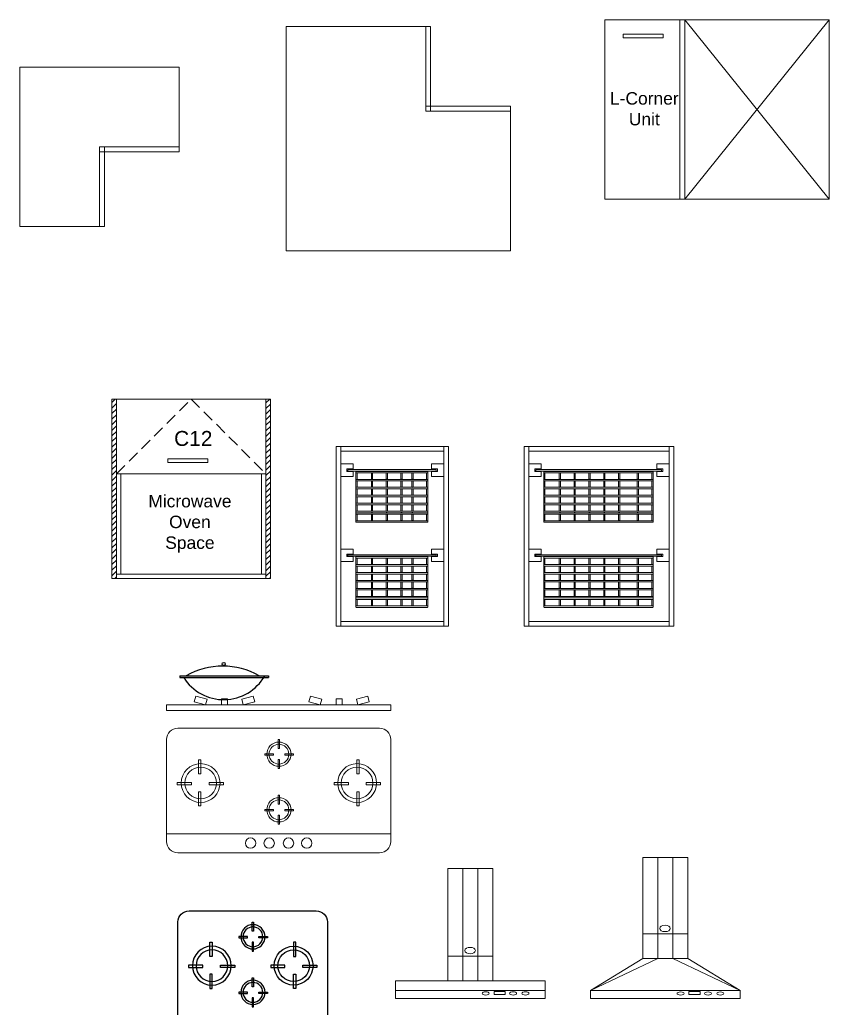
# Model space of a CAD drawing. Header units: millimetres. Extents: x 4065046 to 4134868, y -1476535 to -1460275.
# Drawn here: x 4068903 to 4072151, y -1471369 to -1467401 of the extents above; entities that cross this region are included whole.
import ezdxf

# ---------------------------------------------------------------- set-up
doc = ezdxf.new("R2010")
doc.units = ezdxf.units.MM
doc.header["$LTSCALE"] = 15
doc.linetypes.add('HIDDEN', pattern=[9.525, 6.35, -3.175])
doc.linetypes.add('HIDDENX2', pattern=[19.05, 12.7, -6.35])
doc.styles.add('ARIAL', font='arial.ttf', dxfattribs={"height": 50})

# ---------------------------------------------------------------- blocks, each defined once
blk = doc.blocks.new('A$C7F207689')
at = {"color": 4, "lineweight": 5}
for p, q in [((254, 565.3), (434, 565.3)), ((254, 160), (254, 565.3)), ((314, 160), (314, 565.3)), ((374, 160), (374, 565.3)), ((434, 160), (434, 565.3)), ((254, 258.7), (434, 258.7)), ((254, 160), (44, 32)), ((314, 160), (44, 32)), ((254, 160), (434, 160)), ((374, 160), (644, 32)), ((434, 160), (644, 32)), ((44, 0), (44, 32)), ((44, 32), (344, 32)), ((644, 32), (344, 32)), ((644, 0), (644, 32)), ((344, 0), (44, 0)), ((344, 0), (644, 0))]:
    blk.add_line(p, q, dxfattribs=at)
blk.add_lwpolyline([(439.2, 27.8), (483.8, 27.8), (483.8, 15.1), (439.2, 15.1)], close=True, dxfattribs=at)
blk.add_ellipse((343.2, 280.9), major_axis=(-21.1, 0), ratio=0.606785, start_param=-3.141592653589793, end_param=3.141592653589793, dxfattribs=at)
for centre in [(405.7, 19.8), (515.7, 19.8), (565.1, 19.8)]:
    blk.add_ellipse(centre, major_axis=(14.3, 0), ratio=0.444445, dxfattribs=at)
blk = doc.blocks.new('hob 762 x 500')
at = {"color": 4, "lineweight": 5}
for p, q in [((-460.5, 237.9), (349.5, 237.9)), ((-505.5, -217.1), (-505.5, 192.9)), ((-58.3, 192.1), (-52.6, 192.1)), ((-58.3, 156.4), (-58.3, 192.1)), ((-52.6, 192.1), (-52.6, 156.4)), ((394.5, 192.9), (394.5, -217.1)), ((-111.6, 135.1), (-111.6, 129.4)), ((-75.9, 135.1), (-111.6, 135.1)), ((-111.6, 129.4), (-75.9, 129.4)), ((-75.9, 129.4), (-75.9, 135.1)), ((-52.6, 156.4), (-58.3, 156.4)), ((-31.4, 135.1), (4.2, 135.1)), ((-31.4, 129.4), (-31.4, 135.1)), ((4.2, 129.4), (-31.4, 129.4)), ((4.2, 135.1), (4.2, 129.4)), ((-377.2, 54.3), (-377.2, 111.3)), ((-377.2, 111.3), (-368.1, 111.3)), ((-368.1, 111.3), (-368.1, 54.3)), ((-58.3, 111.9), (-58.3, 76.3)), ((-52.6, 111.9), (-58.3, 111.9)), ((-52.6, 76.3), (-52.6, 111.9)), ((267.4, 111.3), (258.2, 111.3)), ((258.2, 111.3), (258.2, 54.3)), ((267.4, 54.3), (267.4, 111.3)), ((-368.1, 54.3), (-377.2, 54.3)), ((-58.3, 76.3), (-52.6, 76.3)), ((258.2, 54.3), (267.4, 54.3)), ((-405.4, 20.1), (-462.4, 20.1)), ((-462.4, 20.1), (-462.4, 11)), ((-462.4, 11), (-405.4, 11)), ((-405.4, 11), (-405.4, 20.1)), ((-334.2, 20.1), (-277.1, 20.1)), ((-334.2, 11), (-334.2, 20.1)), ((-277.1, 11), (-334.2, 11)), ((-277.1, 20.1), (-277.1, 11)), ((167.3, 20.1), (167.3, 11)), ((224.3, 20.1), (167.3, 20.1)), ((167.3, 11), (224.3, 11)), ((224.3, 11), (224.3, 20.1)), ((295.5, 11), (295.5, 20.1)), ((295.5, 20.1), (352.6, 20.1)), ((352.6, 11), (295.5, 11)), ((352.6, 20.1), (352.6, 11)), ((-377.2, -16.9), (-377.2, -74)), ((-368.1, -16.9), (-377.2, -16.9)), ((-368.1, -74), (-368.1, -16.9)), ((-58.3, -66.9), (-58.3, -31.2)), ((-58.3, -31.2), (-52.6, -31.2)), ((-52.6, -31.2), (-52.6, -66.9)), ((258.2, -74), (258.2, -16.9)), ((258.2, -16.9), (267.4, -16.9)), ((267.4, -16.9), (267.4, -74)), ((-377.2, -74), (-368.1, -74)), ((-52.6, -66.9), (-58.3, -66.9)), ((267.4, -74), (258.2, -74)), ((-75.9, -88.2), (-111.6, -88.2)), ((-111.6, -88.2), (-111.6, -93.9)), ((-111.6, -93.9), (-75.9, -93.9)), ((-75.9, -93.9), (-75.9, -88.2)), ((-52.6, -111.4), (-58.3, -111.4)), ((-58.3, -111.4), (-58.3, -147)), ((-52.6, -147), (-52.6, -111.4)), ((-31.4, -93.9), (-31.4, -88.2)), ((-31.4, -88.2), (4.2, -88.2)), ((4.2, -93.9), (-31.4, -93.9)), ((4.2, -88.2), (4.2, -93.9)), ((-58.3, -147), (-52.6, -147)), ((-504.3, -185.4), (394.5, -185.4)), ((349.5, -262.1), (-460.5, -262.1))]:
    blk.add_line(p, q, dxfattribs=at)
at = {"color": 4, "lineweight": 5, "extrusion": (7.85046e-17, 7.85046e-17, -1)}
for centre, start_param, end_param in [((-460.5, 192.9), 3.926991, 5.497787), ((349.5, -217.1), 0.785398, 2.356194)]:
    blk.add_ellipse(centre, major_axis=(31.8, 31.8), ratio=1, start_param=start_param, end_param=end_param, dxfattribs=at)
at = {"color": 4, "lineweight": 5, "extrusion": (-3.92523e-17, -3.92523e-17, -1)}
for centre, start_param, end_param in [((349.5, 192.9), 0.785398, 2.356194), ((-460.5, -217.1), 3.926991, 5.497787)]:
    blk.add_ellipse(centre, major_axis=(-31.8, 31.8), ratio=1, start_param=start_param, end_param=end_param, dxfattribs=at)
at = {"color": 4, "lineweight": 5, "extrusion": (1.17757e-16, 2.74766e-16, -1)}
for centre in [(-54.8, 133.6), (-54.8, -89.7)]:
    blk.add_ellipse(centre, major_axis=(-34.4, 34.4), ratio=1, start_param=5.497787, end_param=11.780972, dxfattribs=at)
at = {"color": 4, "lineweight": 5, "extrusion": (7.85046e-17, 1.57009e-16, -1)}
for centre in [(-54.8, 133.6), (-54.8, -89.7)]:
    blk.add_ellipse(centre, major_axis=(-28.1, 28.1), ratio=1, start_param=5.497787, end_param=11.780972, dxfattribs=at)
at = {"color": 4, "lineweight": 5, "extrusion": (-7.85046e-17, -7.85046e-17, -1)}
blk.add_ellipse((-368.9, 17.7), major_axis=(-55.1, 55.1), ratio=1, start_param=5.497787, end_param=11.780972, dxfattribs=at)
at = {"color": 4, "lineweight": 5, "extrusion": (-4.43734e-31, -3.92523e-16, -1)}
blk.add_ellipse((-368.9, 17.7), major_axis=(-44.9, 44.9), ratio=1, start_param=5.497787, end_param=11.780972, dxfattribs=at)
at = {"color": 4, "lineweight": 5}
for centre, major_axis, start_param, end_param in [((259.1, 17.7), (55.1, 55.1), 5.497787, 11.780972), ((259.1, 17.7), (44.9, 44.9), 5.497787, 11.780972), ((-16.2, -223.1), (-14.8, 14.8), 3.926991, 10.210176), ((57.1, -223.1), (-14.8, 14.8), 3.926991, 10.210176)]:
    blk.add_ellipse(centre, major_axis=major_axis, ratio=1, start_param=start_param, end_param=end_param, dxfattribs=at)
at = {"color": 4, "lineweight": 5, "extrusion": (1.96262e-16, -1.17757e-16, -1)}
for centre in [(-168.5, -223.1), (-93.8, -223.1)]:
    blk.add_ellipse(centre, major_axis=(14.8, 14.8), ratio=1, start_param=3.926991, end_param=10.210176, dxfattribs=at)
blk = doc.blocks.new('chimney 60 nero')
at = {"color": 4, "lineweight": 5}
for p, q in [((-316.1, 450.5), (-136.1, 450.5)), ((-316.1, 0), (-316.1, 450.5)), ((-256.1, 0), (-256.1, 450.5)), ((-196.1, 0), (-196.1, 450.5)), ((-136.1, 0), (-136.1, 450.5)), ((-316.1, 98.7), (-136.1, 98.7)), ((-316.1, 0), (-136.1, 0)), ((-526.1, -71.2), (-526.1, -39.2)), ((-526.1, -39.2), (-226.1, -39.2)), ((73.9, -39.2), (-226.1, -39.2)), ((73.9, -71.2), (73.9, -39.2)), ((-226.1, -71.2), (-526.1, -71.2)), ((-226.1, -71.2), (73.9, -71.2))]:
    blk.add_line(p, q, dxfattribs=at)
for points in [[(-526.1, -39.2), (73.9, -39.2), (73.9, 0), (-526.1, 0)], [(-130.9, -43.4), (-86.3, -43.4), (-86.3, -56.1), (-130.9, -56.1)]]:
    blk.add_lwpolyline(points, close=True, dxfattribs=at)
blk.add_ellipse((-226.9, 120.9), major_axis=(-21.1, 0), ratio=0.606785, start_param=-3.141592653589793, end_param=3.141592653589793, dxfattribs=at)
for centre in [(-164.4, -51.3), (-54.4, -51.3), (-5, -51.3)]:
    blk.add_ellipse(centre, major_axis=(14.3, 0), ratio=0.444445, dxfattribs=at)
blk = doc.blocks.new('720')
at = {"color": 4}
for p, q in [((4166150.2, -814548.1), (4166451.7, -814548.1)), ((4166150.2, -814548.1), (4166150.2, -814553.6)), ((4166150.2, -814553.6), (4166451.7, -814553.6)), ((4166451.7, -814548.1), (4166451.7, -814553.6))]:
    blk.add_line(p, q, dxfattribs=at)
at = {"color": 4, "lineweight": 5}
for p, q in [((4166204.4, -814616.6), (4166199.2, -814635.9)), ((4166243.1, -814627), (4166204.4, -814616.6)), ((4166237.9, -814646.3), (4166243.1, -814627)), ((4166312, -814626.3), (4166292, -814626.3)), ((4166292, -814626.3), (4166292, -814646.3)), ((4166312, -814646.3), (4166312, -814626.3)), ((4166360.9, -814627), (4166399.5, -814616.6)), ((4166366.1, -814646.3), (4166360.9, -814627)), ((4166399.5, -814616.6), (4166404.7, -814635.9)), ((4166593.9, -814616.6), (4166588.7, -814635.9)), ((4166632.5, -814627), (4166593.9, -814616.6)), ((4166627.3, -814646.3), (4166632.5, -814627)), ((4166681.4, -814646.3), (4166681.4, -814626.3)), ((4166681.4, -814626.3), (4166701.4, -814626.3)), ((4166701.4, -814626.3), (4166701.4, -814646.3)), ((4166750.3, -814627), (4166789, -814616.6)), ((4166755.5, -814646.3), (4166750.3, -814627)), ((4166789, -814616.6), (4166794.2, -814635.9)), ((4166867.4, -814646.3), (4166105.4, -814646.3)), ((4166105.4, -814646.3), (4166105.4, -814666.3)), ((4166105.4, -814666.3), (4166867.4, -814666.3)), ((4166199.2, -814635.9), (4166237.9, -814646.3)), ((4166236.1, -814646.3), (4166256.1, -814646.3)), ((4166404.7, -814635.9), (4166366.1, -814646.3)), ((4166588.7, -814635.9), (4166627.3, -814646.3)), ((4166749, -814646.3), (4166729, -814646.3)), ((4166794.2, -814635.9), (4166755.5, -814646.3)), ((4166867.4, -814666.3), (4166867.4, -814646.3))]:
    blk.add_line(p, q, dxfattribs=at)
at = {"color": 4}
blk.add_circle((4166299.5, -814507.9), 5.25, dxfattribs=at)
for centre, radius, start, end in [((4166296.3, -814764.1), 249.1, 60.1265, 119.8735), ((4166299.5, -814468.5), 160.4, 212.028, 330.2619)]:
    blk.add_arc(centre, radius, start, end, dxfattribs=at)
blk = doc.blocks.new('55')
at = {"color": 4}
for p, q in [((4274176.7, -886272.8), (4274686.7, -886272.8)), ((4274131.7, -886727.8), (4274131.7, -886317.8)), ((4274429.4, -886318.7), (4274435.1, -886318.7)), ((4274429.4, -886354.3), (4274429.4, -886318.7)), ((4274435.1, -886318.7), (4274435.1, -886354.3)), ((4274731.7, -886317.8), (4274731.7, -886727.8)), ((4274376.2, -886375.6), (4274376.2, -886381.4)), ((4274411.8, -886375.6), (4274376.2, -886375.6)), ((4274376.2, -886381.4), (4274411.8, -886381.4)), ((4274411.8, -886381.4), (4274411.8, -886375.6)), ((4274435.1, -886354.3), (4274429.4, -886354.3)), ((4274456.3, -886375.6), (4274492, -886375.6)), ((4274456.3, -886381.4), (4274456.3, -886375.6)), ((4274492, -886381.4), (4274456.3, -886381.4)), ((4274492, -886375.6), (4274492, -886381.4)), ((4274260, -886456.5), (4274260, -886399.4)), ((4274260, -886399.4), (4274269.1, -886399.4)), ((4274269.1, -886399.4), (4274269.1, -886456.5)), ((4274429.4, -886398.8), (4274429.4, -886434.5)), ((4274435.1, -886398.8), (4274429.4, -886398.8)), ((4274435.1, -886434.5), (4274435.1, -886398.8)), ((4274604.6, -886399.4), (4274595.4, -886399.4)), ((4274595.4, -886399.4), (4274595.4, -886456.5)), ((4274604.6, -886456.5), (4274604.6, -886399.4)), ((4274269.1, -886456.5), (4274260, -886456.5)), ((4274429.4, -886434.5), (4274435.1, -886434.5)), ((4274595.4, -886456.5), (4274604.6, -886456.5)), ((4274231.8, -886490.6), (4274174.8, -886490.6)), ((4274174.8, -886490.6), (4274174.8, -886499.8)), ((4274174.8, -886499.8), (4274231.8, -886499.8)), ((4274231.8, -886499.8), (4274231.8, -886490.6)), ((4274303, -886490.6), (4274360, -886490.6)), ((4274303, -886499.8), (4274303, -886490.6)), ((4274360, -886499.8), (4274303, -886499.8)), ((4274360, -886490.6), (4274360, -886499.8)), ((4274504.5, -886490.6), (4274504.5, -886499.8)), ((4274561.5, -886490.6), (4274504.5, -886490.6)), ((4274504.5, -886499.8), (4274561.5, -886499.8)), ((4274561.5, -886499.8), (4274561.5, -886490.6)), ((4274632.7, -886499.8), (4274632.7, -886490.6)), ((4274632.7, -886490.6), (4274689.8, -886490.6)), ((4274689.8, -886499.8), (4274632.7, -886499.8)), ((4274689.8, -886490.6), (4274689.8, -886499.8)), ((4274260, -886527.7), (4274260, -886584.7)), ((4274269.1, -886527.7), (4274260, -886527.7)), ((4274269.1, -886584.7), (4274269.1, -886527.7)), ((4274429.4, -886577.6), (4274429.4, -886542)), ((4274429.4, -886542), (4274435.1, -886542)), ((4274435.1, -886542), (4274435.1, -886577.6)), ((4274595.4, -886584.7), (4274595.4, -886527.7)), ((4274595.4, -886527.7), (4274604.6, -886527.7)), ((4274604.6, -886527.7), (4274604.6, -886584.7)), ((4274260, -886584.7), (4274269.1, -886584.7)), ((4274435.1, -886577.6), (4274429.4, -886577.6)), ((4274604.6, -886584.7), (4274595.4, -886584.7)), ((4274411.8, -886598.9), (4274376.2, -886598.9)), ((4274376.2, -886598.9), (4274376.2, -886604.7)), ((4274376.2, -886604.7), (4274411.8, -886604.7)), ((4274411.8, -886604.7), (4274411.8, -886598.9)), ((4274435.1, -886622.1), (4274429.4, -886622.1)), ((4274429.4, -886622.1), (4274429.4, -886657.8)), ((4274435.1, -886657.8), (4274435.1, -886622.1)), ((4274456.3, -886604.7), (4274456.3, -886598.9)), ((4274456.3, -886598.9), (4274492, -886598.9)), ((4274492, -886604.7), (4274456.3, -886604.7)), ((4274492, -886598.9), (4274492, -886604.7)), ((4274429.4, -886657.8), (4274435.1, -886657.8)), ((4274132.9, -886696.1), (4274731.6, -886696.1)), ((4274686.7, -886772.8), (4274176.7, -886772.8))]:
    blk.add_line(p, q, dxfattribs=at)
at = {"color": 4, "extrusion": (7.85046e-17, 7.85046e-17, -1)}
for centre, start_param, end_param in [((4274176.7, -886317.8), 3.926991, 5.497787), ((4274686.7, -886727.8), 0.785398, 2.356194)]:
    blk.add_ellipse(centre, major_axis=(31.8, 31.8), ratio=1, start_param=start_param, end_param=end_param, dxfattribs=at)
at = {"color": 4, "extrusion": (-3.92523e-17, -3.92523e-17, -1)}
for centre, start_param, end_param in [((4274686.7, -886317.8), 0.785398, 2.356194), ((4274176.7, -886727.8), 3.926991, 5.497787)]:
    blk.add_ellipse(centre, major_axis=(-31.8, 31.8), ratio=1, start_param=start_param, end_param=end_param, dxfattribs=at)
at = {"color": 4, "extrusion": (1.17757e-16, 2.74766e-16, -1)}
for centre in [(4274433, -886377.2), (4274433, -886600.5)]:
    blk.add_ellipse(centre, major_axis=(-34.4, 34.4), ratio=1, start_param=5.497787, end_param=11.780972, dxfattribs=at)
at = {"color": 4, "extrusion": (7.85046e-17, 1.57009e-16, -1)}
for centre in [(4274433, -886377.2), (4274433, -886600.5)]:
    blk.add_ellipse(centre, major_axis=(-28.1, 28.1), ratio=1, start_param=5.497787, end_param=11.780972, dxfattribs=at)
at = {"color": 4, "extrusion": (-7.85046e-17, -7.85046e-17, -1)}
blk.add_ellipse((4274268.3, -886493.1), major_axis=(-55.1, 55.1), ratio=1, start_param=5.497787, end_param=11.780972, dxfattribs=at)
at = {"color": 4}
for centre, major_axis, start_param, end_param in [((4274596.3, -886493.1), (55.1, 55.1), 5.497787, 11.780972), ((4274596.3, -886493.1), (44.9, 44.9), 5.497787, 11.780972), ((4274470.5, -886733.8), (-14.8, 14.8), 3.926991, 10.210176), ((4274558, -886733.8), (-14.8, 14.8), 3.926991, 10.210176)]:
    blk.add_ellipse(centre, major_axis=major_axis, ratio=1, start_param=start_param, end_param=end_param, dxfattribs=at)
at = {"color": 4, "extrusion": (-7.39557e-32, -3.92523e-16, -1)}
blk.add_ellipse((4274268.3, -886493.1), major_axis=(-44.9, 44.9), ratio=1, start_param=5.497787, end_param=11.780972, dxfattribs=at)
at = {"color": 4, "extrusion": (1.96262e-16, -1.17757e-16, -1)}
for centre in [(4274305.4, -886733.8), (4274393, -886733.8)]:
    blk.add_ellipse(centre, major_axis=(14.8, 14.8), ratio=1, start_param=3.926991, end_param=10.210176, dxfattribs=at)

msp = doc.modelspace()

# ---------------------------------------------------------------- hatches: boundary and pattern name
at = {"lineweight": 20, "ltscale": 0.25}
h = msp.add_hatch(dxfattribs=at)
h.set_pattern_fill('ANSI31', color=3, scale=5)
h.set_pattern_definition([(45, (1383792.945, -806555.004), (-11.22532015, 11.22532015), [])])
h.paths.add_polyline_path([(4069290.7, -1468924), (4069272.7, -1468924), (4069272.7, -1469644), (4069290.7, -1469644)])
h = msp.add_hatch(dxfattribs=at)
h.set_pattern_fill('ANSI31', color=3, scale=5)
h.set_pattern_definition([(45, (1384412.945, -806555.004), (-11.22532015, 11.22532015), [])])
h.paths.add_polyline_path([(4069908.7, -1468924), (4069890.7, -1468924), (4069890.7, -1469644), (4069908.7, -1469644)])

# ---------------------------------------------------------------- linework, layer by layer
at = {"color": 6, "lineweight": 20, "ltscale": 0.25}
for p, q in [((4069971.5, -1468328.4), (4069971.5, -1467428.4)), ((4069971.5, -1467428.4), (4070531.5, -1467428.4)), ((4070531.5, -1467428.4), (4070531.5, -1467768.4)), ((4071570.8, -1467401.3), (4072150.8, -1468121.3)), ((4072150.8, -1467401.3), (4071570.8, -1468121.3)), ((4070531.5, -1467768.4), (4070871.5, -1467768.4)), ((4070871.5, -1467768.4), (4070871.5, -1468328.4)), ((4070871.5, -1468328.4), (4069971.5, -1468328.4))]:
    msp.add_line(p, q, dxfattribs=at)
at = {"color": 3, "lineweight": 20, "ltscale": 0.25}
for p, q in [((4069290.7, -1468924), (4069290.7, -1469644)), ((4069890.7, -1468924), (4069890.7, -1469644)), ((4069308.7, -1469224), (4069872.7, -1469224)), ((4069308.7, -1469626), (4069308.7, -1469224)), ((4069872.7, -1469224), (4069872.7, -1469626)), ((4069890.7, -1469626), (4069290.7, -1469626)), ((4069890.7, -1469644), (4069290.7, -1469644))]:
    msp.add_line(p, q, dxfattribs=at)
at = {"color": 84, "linetype": 'HIDDEN', "lineweight": 20, "ltscale": 100}
for p, q in [((4070190.5, -1469184.2), (4070240.5, -1469184.2)), ((4070240.5, -1469204.2), (4070215.5, -1469204.2)), ((4070215.5, -1469214.2), (4070215.5, -1469204.2)), ((4070240.5, -1469214.2), (4070215.5, -1469214.2)), ((4070240.5, -1469184.2), (4070240.5, -1469204.2)), ((4070240.5, -1469214.2), (4070240.5, -1469234.2)), ((4070251, -1469217.5), (4070251, -1469247)), ((4070540.3, -1469217.5), (4070540.3, -1469247)), ((4070604.5, -1469184.2), (4070554.5, -1469184.2)), ((4070554.5, -1469184.2), (4070554.5, -1469204.2)), ((4070554.5, -1469204.2), (4070579.5, -1469204.2)), ((4070554.5, -1469214.2), (4070554.5, -1469234.2)), ((4070554.5, -1469214.2), (4070579.5, -1469214.2)), ((4070579.5, -1469214.2), (4070579.5, -1469204.2)), ((4070944.8, -1469184.2), (4070994.8, -1469184.2)), ((4070994.8, -1469204.2), (4070969.8, -1469204.2)), ((4070969.8, -1469214.2), (4070969.8, -1469204.2)), ((4070994.8, -1469214.2), (4070969.8, -1469214.2)), ((4070994.8, -1469184.2), (4070994.8, -1469204.2)), ((4070994.8, -1469214.2), (4070994.8, -1469234.2)), ((4071005.3, -1469217.5), (4071005.3, -1469247)), ((4071444.6, -1469217.5), (4071444.6, -1469247)), ((4071508.8, -1469184.2), (4071458.8, -1469184.2)), ((4071458.8, -1469184.2), (4071458.8, -1469204.2)), ((4071458.8, -1469204.2), (4071483.8, -1469204.2)), ((4071458.8, -1469214.2), (4071458.8, -1469234.2)), ((4071458.8, -1469214.2), (4071483.8, -1469214.2)), ((4071483.8, -1469214.2), (4071483.8, -1469204.2)), ((4070240.5, -1469234.2), (4070190.5, -1469234.2)), ((4070251, -1469249.5), (4070251, -1469279)), ((4070256, -1469220), (4070256, -1469247)), ((4070256, -1469252), (4070256, -1469279)), ((4070313.5, -1469220), (4070313.5, -1469247)), ((4070313.5, -1469252), (4070313.5, -1469279)), ((4070318.5, -1469220), (4070318.5, -1469247)), ((4070318.5, -1469252), (4070318.5, -1469279)), ((4070372.7, -1469220), (4070372.7, -1469247)), ((4070372.7, -1469252), (4070372.7, -1469279)), ((4070377.7, -1469220), (4070377.7, -1469247)), ((4070377.7, -1469252), (4070377.7, -1469279)), ((4070432.2, -1469220), (4070432.2, -1469247)), ((4070432.2, -1469252), (4070432.2, -1469279)), ((4070437.2, -1469220), (4070437.2, -1469247)), ((4070437.2, -1469252), (4070437.2, -1469279)), ((4070475.8, -1469220), (4070475.8, -1469247)), ((4070475.8, -1469252), (4070475.8, -1469279)), ((4070480.8, -1469220), (4070480.8, -1469247)), ((4070480.8, -1469252), (4070480.8, -1469279)), ((4070535.3, -1469220), (4070535.3, -1469247)), ((4070535.3, -1469252), (4070535.3, -1469279)), ((4070540.3, -1469249.5), (4070540.3, -1469279)), ((4070554.5, -1469234.2), (4070604.5, -1469234.2)), ((4070994.8, -1469234.2), (4070944.8, -1469234.2)), ((4071005.3, -1469249.5), (4071005.3, -1469279)), ((4071010.3, -1469220), (4071010.3, -1469247)), ((4071010.3, -1469252), (4071010.3, -1469279)), ((4071067.8, -1469220), (4071067.8, -1469247)), ((4071067.8, -1469252), (4071067.8, -1469279)), ((4071072.8, -1469220), (4071072.8, -1469247)), ((4071072.8, -1469252), (4071072.8, -1469279)), ((4071127, -1469220), (4071127, -1469247)), ((4071127, -1469252), (4071127, -1469279)), ((4071132, -1469220), (4071132, -1469247)), ((4071132, -1469252), (4071132, -1469279)), ((4071186.5, -1469220), (4071186.5, -1469247)), ((4071186.5, -1469252), (4071186.5, -1469279)), ((4071191.5, -1469220), (4071191.5, -1469247)), ((4071191.5, -1469252), (4071191.5, -1469279)), ((4071246, -1469220), (4071246, -1469247)), ((4071246, -1469252), (4071246, -1469279)), ((4071251, -1469220), (4071251, -1469247)), ((4071251, -1469252), (4071251, -1469279)), ((4071305.5, -1469220), (4071305.5, -1469247)), ((4071305.5, -1469252), (4071305.5, -1469279)), ((4071310.5, -1469220), (4071310.5, -1469247)), ((4071310.5, -1469252), (4071310.5, -1469279)), ((4071380.1, -1469220), (4071380.1, -1469247)), ((4071380.1, -1469252), (4071380.1, -1469279)), ((4071385.1, -1469220), (4071385.1, -1469247)), ((4071385.1, -1469252), (4071385.1, -1469279)), ((4071439.6, -1469220), (4071439.6, -1469247)), ((4071439.6, -1469252), (4071439.6, -1469279)), ((4071444.6, -1469249.5), (4071444.6, -1469279)), ((4071458.8, -1469234.2), (4071508.8, -1469234.2)), ((4070251, -1469281.5), (4070251, -1469311)), ((4070256, -1469284), (4070256, -1469311)), ((4070313.5, -1469284), (4070313.5, -1469311)), ((4070318.5, -1469284), (4070318.5, -1469311)), ((4070372.7, -1469284), (4070372.7, -1469311)), ((4070377.7, -1469284), (4070377.7, -1469311)), ((4070432.2, -1469284), (4070432.2, -1469311)), ((4070437.2, -1469284), (4070437.2, -1469311)), ((4070475.8, -1469284), (4070475.8, -1469311)), ((4070480.8, -1469284), (4070480.8, -1469311)), ((4070535.3, -1469284), (4070535.3, -1469311)), ((4070540.3, -1469281.5), (4070540.3, -1469311)), ((4071005.3, -1469281.5), (4071005.3, -1469311)), ((4071010.3, -1469284), (4071010.3, -1469311)), ((4071067.8, -1469284), (4071067.8, -1469311)), ((4071072.8, -1469284), (4071072.8, -1469311)), ((4071127, -1469284), (4071127, -1469311)), ((4071132, -1469284), (4071132, -1469311)), ((4071186.5, -1469284), (4071186.5, -1469311)), ((4071191.5, -1469284), (4071191.5, -1469311)), ((4071246, -1469284), (4071246, -1469311)), ((4071251, -1469284), (4071251, -1469311)), ((4071305.5, -1469284), (4071305.5, -1469311)), ((4071310.5, -1469284), (4071310.5, -1469311)), ((4071380.1, -1469284), (4071380.1, -1469311)), ((4071385.1, -1469284), (4071385.1, -1469311)), ((4071439.6, -1469284), (4071439.6, -1469311)), ((4071444.6, -1469281.5), (4071444.6, -1469311)), ((4070251, -1469313.5), (4070251, -1469343)), ((4070256, -1469316), (4070256, -1469343)), ((4070313.5, -1469316), (4070313.5, -1469343)), ((4070318.5, -1469316), (4070318.5, -1469343)), ((4070372.7, -1469316), (4070372.7, -1469343)), ((4070377.7, -1469316), (4070377.7, -1469343)), ((4070432.2, -1469316), (4070432.2, -1469343)), ((4070437.2, -1469316), (4070437.2, -1469343)), ((4070475.8, -1469316), (4070475.8, -1469343)), ((4070480.8, -1469316), (4070480.8, -1469343)), ((4070535.3, -1469316), (4070535.3, -1469343)), ((4070540.3, -1469313.5), (4070540.3, -1469343)), ((4071005.3, -1469313.5), (4071005.3, -1469343)), ((4071010.3, -1469316), (4071010.3, -1469343)), ((4071067.8, -1469316), (4071067.8, -1469343)), ((4071072.8, -1469316), (4071072.8, -1469343)), ((4071127, -1469316), (4071127, -1469343)), ((4071132, -1469316), (4071132, -1469343)), ((4071186.5, -1469316), (4071186.5, -1469343)), ((4071191.5, -1469316), (4071191.5, -1469343)), ((4071246, -1469316), (4071246, -1469343)), ((4071251, -1469316), (4071251, -1469343)), ((4071305.5, -1469316), (4071305.5, -1469343)), ((4071310.5, -1469316), (4071310.5, -1469343)), ((4071380.1, -1469316), (4071380.1, -1469343)), ((4071385.1, -1469316), (4071385.1, -1469343)), ((4071439.6, -1469316), (4071439.6, -1469343)), ((4071444.6, -1469313.5), (4071444.6, -1469343)), ((4070251, -1469345.5), (4070251, -1469375)), ((4070256, -1469348), (4070256, -1469375)), ((4070313.5, -1469348), (4070313.5, -1469375)), ((4070318.5, -1469348), (4070318.5, -1469375)), ((4070372.7, -1469348), (4070372.7, -1469375)), ((4070377.7, -1469348), (4070377.7, -1469375)), ((4070432.2, -1469348), (4070432.2, -1469375)), ((4070437.2, -1469348), (4070437.2, -1469375)), ((4070475.8, -1469348), (4070475.8, -1469375)), ((4070480.8, -1469348), (4070480.8, -1469375)), ((4070535.3, -1469348), (4070535.3, -1469375)), ((4070540.3, -1469345.5), (4070540.3, -1469375)), ((4071005.3, -1469345.5), (4071005.3, -1469375)), ((4071010.3, -1469348), (4071010.3, -1469375)), ((4071067.8, -1469348), (4071067.8, -1469375)), ((4071072.8, -1469348), (4071072.8, -1469375)), ((4071127, -1469348), (4071127, -1469375)), ((4071132, -1469348), (4071132, -1469375)), ((4071186.5, -1469348), (4071186.5, -1469375)), ((4071191.5, -1469348), (4071191.5, -1469375)), ((4071246, -1469348), (4071246, -1469375)), ((4071251, -1469348), (4071251, -1469375)), ((4071305.5, -1469348), (4071305.5, -1469375)), ((4071310.5, -1469348), (4071310.5, -1469375)), ((4071380.1, -1469348), (4071380.1, -1469375)), ((4071385.1, -1469348), (4071385.1, -1469375)), ((4071439.6, -1469348), (4071439.6, -1469375)), ((4071444.6, -1469345.5), (4071444.6, -1469375)), ((4070251, -1469383.5), (4070251, -1469413)), ((4070256, -1469386), (4070256, -1469413)), ((4070313.5, -1469386), (4070313.5, -1469413)), ((4070318.5, -1469386), (4070318.5, -1469413)), ((4070372.7, -1469386), (4070372.7, -1469413)), ((4070377.7, -1469386), (4070377.7, -1469413)), ((4070432.2, -1469386), (4070432.2, -1469413)), ((4070437.2, -1469386), (4070437.2, -1469413)), ((4070475.8, -1469386), (4070475.8, -1469413)), ((4070480.8, -1469386), (4070480.8, -1469413)), ((4070535.3, -1469386), (4070535.3, -1469413)), ((4070540.3, -1469383.5), (4070540.3, -1469413)), ((4071005.3, -1469383.5), (4071005.3, -1469413)), ((4071010.3, -1469386), (4071010.3, -1469413)), ((4071067.8, -1469386), (4071067.8, -1469413)), ((4071072.8, -1469386), (4071072.8, -1469413)), ((4071127, -1469386), (4071127, -1469413)), ((4071132, -1469386), (4071132, -1469413)), ((4071186.5, -1469386), (4071186.5, -1469413)), ((4071191.5, -1469386), (4071191.5, -1469413)), ((4071246, -1469386), (4071246, -1469413)), ((4071251, -1469386), (4071251, -1469413)), ((4071305.5, -1469386), (4071305.5, -1469413)), ((4071310.5, -1469386), (4071310.5, -1469413)), ((4071380.1, -1469386), (4071380.1, -1469413)), ((4071385.1, -1469386), (4071385.1, -1469413)), ((4071439.6, -1469386), (4071439.6, -1469413)), ((4071444.6, -1469383.5), (4071444.6, -1469413)), ((4070190.5, -1469526.2), (4070240.5, -1469526.2)), ((4070240.5, -1469526.2), (4070240.5, -1469546.2)), ((4070604.5, -1469526.2), (4070554.5, -1469526.2)), ((4070554.5, -1469526.2), (4070554.5, -1469546.2)), ((4070944.8, -1469526.2), (4070994.8, -1469526.2)), ((4070994.8, -1469526.2), (4070994.8, -1469546.2)), ((4071508.8, -1469526.2), (4071458.8, -1469526.2)), ((4071458.8, -1469526.2), (4071458.8, -1469546.2)), ((4070240.5, -1469576.2), (4070190.5, -1469576.2)), ((4070240.5, -1469546.2), (4070215.5, -1469546.2)), ((4070215.5, -1469556.2), (4070215.5, -1469546.2)), ((4070240.5, -1469556.2), (4070215.5, -1469556.2)), ((4070240.5, -1469556.2), (4070240.5, -1469576.2)), ((4070251, -1469559.5), (4070251, -1469589)), ((4070256, -1469562), (4070256, -1469589)), ((4070313.5, -1469562), (4070313.5, -1469589)), ((4070318.5, -1469562), (4070318.5, -1469589)), ((4070372.7, -1469562), (4070372.7, -1469589)), ((4070377.7, -1469562), (4070377.7, -1469589)), ((4070432.2, -1469562), (4070432.2, -1469589)), ((4070437.2, -1469562), (4070437.2, -1469589)), ((4070475.8, -1469562), (4070475.8, -1469589)), ((4070480.8, -1469562), (4070480.8, -1469589)), ((4070535.3, -1469562), (4070535.3, -1469589)), ((4070540.3, -1469559.5), (4070540.3, -1469589)), ((4070554.5, -1469546.2), (4070579.5, -1469546.2)), ((4070554.5, -1469556.2), (4070554.5, -1469576.2)), ((4070554.5, -1469556.2), (4070579.5, -1469556.2)), ((4070554.5, -1469576.2), (4070604.5, -1469576.2)), ((4070579.5, -1469556.2), (4070579.5, -1469546.2)), ((4070994.8, -1469576.2), (4070944.8, -1469576.2)), ((4070994.8, -1469546.2), (4070969.8, -1469546.2)), ((4070969.8, -1469556.2), (4070969.8, -1469546.2)), ((4070994.8, -1469556.2), (4070969.8, -1469556.2)), ((4070994.8, -1469556.2), (4070994.8, -1469576.2)), ((4071005.3, -1469559.5), (4071005.3, -1469589)), ((4071010.3, -1469562), (4071010.3, -1469589)), ((4071067.8, -1469562), (4071067.8, -1469589)), ((4071072.8, -1469562), (4071072.8, -1469589)), ((4071127, -1469562), (4071127, -1469589)), ((4071132, -1469562), (4071132, -1469589)), ((4071186.5, -1469562), (4071186.5, -1469589)), ((4071191.5, -1469562), (4071191.5, -1469589)), ((4071246, -1469562), (4071246, -1469589)), ((4071251, -1469562), (4071251, -1469589)), ((4071305.5, -1469562), (4071305.5, -1469589)), ((4071310.5, -1469562), (4071310.5, -1469589)), ((4071380.1, -1469562), (4071380.1, -1469589)), ((4071385.1, -1469562), (4071385.1, -1469589)), ((4071439.6, -1469562), (4071439.6, -1469589)), ((4071444.6, -1469559.5), (4071444.6, -1469589)), ((4071458.8, -1469546.2), (4071483.8, -1469546.2)), ((4071458.8, -1469556.2), (4071458.8, -1469576.2)), ((4071458.8, -1469556.2), (4071483.8, -1469556.2)), ((4071458.8, -1469576.2), (4071508.8, -1469576.2)), ((4071483.8, -1469556.2), (4071483.8, -1469546.2)), ((4070251, -1469591.5), (4070251, -1469621)), ((4070256, -1469594), (4070256, -1469621)), ((4070313.5, -1469594), (4070313.5, -1469621)), ((4070318.5, -1469594), (4070318.5, -1469621)), ((4070372.7, -1469594), (4070372.7, -1469621)), ((4070377.7, -1469594), (4070377.7, -1469621)), ((4070432.2, -1469594), (4070432.2, -1469621)), ((4070437.2, -1469594), (4070437.2, -1469621)), ((4070475.8, -1469594), (4070475.8, -1469621)), ((4070480.8, -1469594), (4070480.8, -1469621)), ((4070535.3, -1469594), (4070535.3, -1469621)), ((4070540.3, -1469591.5), (4070540.3, -1469621)), ((4071005.3, -1469591.5), (4071005.3, -1469621)), ((4071010.3, -1469594), (4071010.3, -1469621)), ((4071067.8, -1469594), (4071067.8, -1469621)), ((4071072.8, -1469594), (4071072.8, -1469621)), ((4071127, -1469594), (4071127, -1469621)), ((4071132, -1469594), (4071132, -1469621)), ((4071186.5, -1469594), (4071186.5, -1469621)), ((4071191.5, -1469594), (4071191.5, -1469621)), ((4071246, -1469594), (4071246, -1469621)), ((4071251, -1469594), (4071251, -1469621)), ((4071305.5, -1469594), (4071305.5, -1469621)), ((4071310.5, -1469594), (4071310.5, -1469621)), ((4071380.1, -1469594), (4071380.1, -1469621)), ((4071385.1, -1469594), (4071385.1, -1469621)), ((4071439.6, -1469594), (4071439.6, -1469621)), ((4071444.6, -1469591.5), (4071444.6, -1469621)), ((4070251, -1469623.5), (4070251, -1469653)), ((4070256, -1469626), (4070256, -1469653)), ((4070313.5, -1469626), (4070313.5, -1469653)), ((4070318.5, -1469626), (4070318.5, -1469653)), ((4070372.7, -1469626), (4070372.7, -1469653)), ((4070377.7, -1469626), (4070377.7, -1469653)), ((4070432.2, -1469626), (4070432.2, -1469653)), ((4070437.2, -1469626), (4070437.2, -1469653)), ((4070475.8, -1469626), (4070475.8, -1469653)), ((4070480.8, -1469626), (4070480.8, -1469653)), ((4070535.3, -1469626), (4070535.3, -1469653)), ((4070540.3, -1469623.5), (4070540.3, -1469653)), ((4071005.3, -1469623.5), (4071005.3, -1469653)), ((4071010.3, -1469626), (4071010.3, -1469653)), ((4071067.8, -1469626), (4071067.8, -1469653)), ((4071072.8, -1469626), (4071072.8, -1469653)), ((4071127, -1469626), (4071127, -1469653)), ((4071132, -1469626), (4071132, -1469653)), ((4071186.5, -1469626), (4071186.5, -1469653)), ((4071191.5, -1469626), (4071191.5, -1469653)), ((4071246, -1469626), (4071246, -1469653)), ((4071251, -1469626), (4071251, -1469653)), ((4071305.5, -1469626), (4071305.5, -1469653)), ((4071310.5, -1469626), (4071310.5, -1469653)), ((4071380.1, -1469626), (4071380.1, -1469653)), ((4071385.1, -1469626), (4071385.1, -1469653)), ((4071439.6, -1469626), (4071439.6, -1469653)), ((4071444.6, -1469623.5), (4071444.6, -1469653)), ((4070251, -1469655.5), (4070251, -1469685)), ((4070251, -1469687.5), (4070251, -1469717)), ((4070256, -1469658), (4070256, -1469685)), ((4070256, -1469690), (4070256, -1469717)), ((4070313.5, -1469658), (4070313.5, -1469685)), ((4070313.5, -1469690), (4070313.5, -1469717)), ((4070318.5, -1469658), (4070318.5, -1469685)), ((4070318.5, -1469690), (4070318.5, -1469717)), ((4070372.7, -1469658), (4070372.7, -1469685)), ((4070372.7, -1469690), (4070372.7, -1469717)), ((4070377.7, -1469658), (4070377.7, -1469685)), ((4070377.7, -1469690), (4070377.7, -1469717)), ((4070432.2, -1469658), (4070432.2, -1469685)), ((4070432.2, -1469690), (4070432.2, -1469717)), ((4070437.2, -1469658), (4070437.2, -1469685)), ((4070437.2, -1469690), (4070437.2, -1469717)), ((4070475.8, -1469658), (4070475.8, -1469685)), ((4070475.8, -1469690), (4070475.8, -1469717)), ((4070480.8, -1469658), (4070480.8, -1469685)), ((4070480.8, -1469690), (4070480.8, -1469717)), ((4070535.3, -1469658), (4070535.3, -1469685)), ((4070535.3, -1469690), (4070535.3, -1469717)), ((4070540.3, -1469655.5), (4070540.3, -1469685)), ((4070540.3, -1469687.5), (4070540.3, -1469717)), ((4071005.3, -1469655.5), (4071005.3, -1469685)), ((4071005.3, -1469687.5), (4071005.3, -1469717)), ((4071010.3, -1469658), (4071010.3, -1469685)), ((4071010.3, -1469690), (4071010.3, -1469717)), ((4071067.8, -1469658), (4071067.8, -1469685)), ((4071067.8, -1469690), (4071067.8, -1469717)), ((4071072.8, -1469658), (4071072.8, -1469685)), ((4071072.8, -1469690), (4071072.8, -1469717)), ((4071127, -1469658), (4071127, -1469685)), ((4071127, -1469690), (4071127, -1469717)), ((4071132, -1469658), (4071132, -1469685)), ((4071132, -1469690), (4071132, -1469717)), ((4071186.5, -1469658), (4071186.5, -1469685)), ((4071186.5, -1469690), (4071186.5, -1469717)), ((4071191.5, -1469658), (4071191.5, -1469685)), ((4071191.5, -1469690), (4071191.5, -1469717)), ((4071246, -1469658), (4071246, -1469685)), ((4071246, -1469690), (4071246, -1469717)), ((4071251, -1469658), (4071251, -1469685)), ((4071251, -1469690), (4071251, -1469717)), ((4071305.5, -1469658), (4071305.5, -1469685)), ((4071305.5, -1469690), (4071305.5, -1469717)), ((4071310.5, -1469658), (4071310.5, -1469685)), ((4071310.5, -1469690), (4071310.5, -1469717)), ((4071380.1, -1469658), (4071380.1, -1469685)), ((4071380.1, -1469690), (4071380.1, -1469717)), ((4071385.1, -1469658), (4071385.1, -1469685)), ((4071385.1, -1469690), (4071385.1, -1469717)), ((4071439.6, -1469658), (4071439.6, -1469685)), ((4071439.6, -1469690), (4071439.6, -1469717)), ((4071444.6, -1469655.5), (4071444.6, -1469685)), ((4071444.6, -1469687.5), (4071444.6, -1469717)), ((4070251, -1469725.5), (4070251, -1469755)), ((4070256, -1469728), (4070256, -1469755)), ((4070313.5, -1469728), (4070313.5, -1469755)), ((4070318.5, -1469728), (4070318.5, -1469755)), ((4070372.7, -1469728), (4070372.7, -1469755)), ((4070377.7, -1469728), (4070377.7, -1469755)), ((4070432.2, -1469728), (4070432.2, -1469755)), ((4070437.2, -1469728), (4070437.2, -1469755)), ((4070475.8, -1469728), (4070475.8, -1469755)), ((4070480.8, -1469728), (4070480.8, -1469755)), ((4070535.3, -1469728), (4070535.3, -1469755)), ((4070540.3, -1469725.5), (4070540.3, -1469755)), ((4071005.3, -1469725.5), (4071005.3, -1469755)), ((4071010.3, -1469728), (4071010.3, -1469755)), ((4071067.8, -1469728), (4071067.8, -1469755)), ((4071072.8, -1469728), (4071072.8, -1469755)), ((4071127, -1469728), (4071127, -1469755)), ((4071132, -1469728), (4071132, -1469755)), ((4071186.5, -1469728), (4071186.5, -1469755)), ((4071191.5, -1469728), (4071191.5, -1469755)), ((4071246, -1469728), (4071246, -1469755)), ((4071251, -1469728), (4071251, -1469755)), ((4071305.5, -1469728), (4071305.5, -1469755)), ((4071310.5, -1469728), (4071310.5, -1469755)), ((4071380.1, -1469728), (4071380.1, -1469755)), ((4071385.1, -1469728), (4071385.1, -1469755)), ((4071439.6, -1469728), (4071439.6, -1469755)), ((4071444.6, -1469725.5), (4071444.6, -1469755))]:
    msp.add_line(p, q, dxfattribs=at)
at = {"color": 6, "lineweight": 20, "ltscale": 0.25}
for points in [[(4070531.5, -1467428.4), (4070551.5, -1467428.4), (4070551.5, -1467748.4), (4070531.5, -1467748.4)], [(4071570.8, -1468121.3), (4071250.8, -1468121.3), (4071250.8, -1467401.3), (4071570.8, -1467401.3)], [(4072150.8, -1468121.3), (4071570.8, -1468121.3), (4071570.8, -1467401.3), (4072150.8, -1467401.3)], [(4070871.5, -1467768.4), (4070551.5, -1467768.4), (4070551.5, -1467748.4), (4070871.5, -1467748.4)], [(4070172.5, -1469114.7), (4070622.5, -1469114.7), (4070622.5, -1469834.7), (4070172.5, -1469834.7)], [(4070926.8, -1469114.7), (4071526.8, -1469114.7), (4071526.8, -1469834.7), (4070926.8, -1469834.7)]]:
    msp.add_lwpolyline(points, close=True, dxfattribs=at)
msp.add_lwpolyline([(4071550.8, -1468121.3), (4071570.8, -1468121.3), (4071570.8, -1467401.3), (4071550.8, -1467401.3), (4071550.8, -1468121.3)], dxfattribs=at)
at = {"lineweight": 20, "ltscale": 0.25}
for points in [[(4071483.9, -1467458.8), (4071323.9, -1467458.8), (4071323.9, -1467473.8), (4071483.9, -1467473.8)], [(4069497.4, -1469163.2), (4069657.4, -1469163.2), (4069657.4, -1469178.2), (4069497.4, -1469178.2)]]:
    msp.add_lwpolyline(points, close=True, dxfattribs=at)
at = {"color": 3, "lineweight": 20, "ltscale": 0.25}
msp.add_lwpolyline([(4069542.8, -1467910.9), (4069542.8, -1467590.9), (4068902.8, -1467590.9), (4068902.8, -1468230.9), (4069222.8, -1468230.9), (4069222.8, -1467910.9), (4069542.8, -1467910.9)], dxfattribs=at)
for points in [[(4069222.8, -1468230.9), (4069242.8, -1468230.9), (4069242.8, -1467930.9), (4069222.8, -1467930.9)], [(4069542.8, -1467910.9), (4069242.8, -1467910.9), (4069242.8, -1467930.9), (4069542.8, -1467930.9)], [(4069272.7, -1468924), (4069290.7, -1468924), (4069290.7, -1469644), (4069272.7, -1469644)], [(4069290.7, -1468924), (4069890.7, -1468924), (4069890.7, -1469224), (4069290.7, -1469224)], [(4069890.7, -1468924), (4069908.7, -1468924), (4069908.7, -1469644), (4069890.7, -1469644)], [(4069290.7, -1469224), (4069890.7, -1469224), (4069890.7, -1469644), (4069290.7, -1469644)]]:
    msp.add_lwpolyline(points, close=True, dxfattribs=at)
at = {"color": 251, "linetype": 'HIDDENX2', "lineweight": 20, "ltscale": 0.25, "true_color": 0x636466}
msp.add_lwpolyline([(4069290.7, -1469224), (4069590.7, -1468924), (4069890.7, -1469224)], dxfattribs=at)
at = {"lineweight": 20}
for points in [[(4070172.5, -1469114.7), (4070190.5, -1469114.7), (4070190.5, -1469834.7), (4070172.5, -1469834.7)], [(4070172.5, -1469114.7), (4070622.5, -1469114.7), (4070622.5, -1469834.7), (4070172.5, -1469834.7)], [(4070190.5, -1469114.7), (4070604.5, -1469114.7), (4070604.5, -1469132.7), (4070190.5, -1469132.7)], [(4070622.5, -1469114.7), (4070604.5, -1469114.7), (4070604.5, -1469834.7), (4070622.5, -1469834.7)], [(4070926.8, -1469114.7), (4070944.8, -1469114.7), (4070944.8, -1469834.7), (4070926.8, -1469834.7)], [(4070926.8, -1469114.7), (4071526.8, -1469114.7), (4071526.8, -1469834.7), (4070926.8, -1469834.7)], [(4070944.8, -1469114.7), (4071508.8, -1469114.7), (4071508.8, -1469132.7), (4070944.8, -1469132.7)], [(4071526.8, -1469114.7), (4071508.8, -1469114.7), (4071508.8, -1469834.7), (4071526.8, -1469834.7)], [(4070190.5, -1469834.7), (4070604.5, -1469834.7), (4070604.5, -1469816.7), (4070190.5, -1469816.7)], [(4070944.8, -1469834.7), (4071508.8, -1469834.7), (4071508.8, -1469816.7), (4070944.8, -1469816.7)]]:
    msp.add_lwpolyline(points, close=True, dxfattribs=at)
at = {"color": 84, "linetype": 'HIDDEN', "lineweight": 20, "ltscale": 100}
for points in [[(4070221.4, -1469206.7), (4070571.4, -1469206.7, -0.414214), (4070573.9, -1469209.2), (4070573.9, -1469210.2, -0.414214), (4070571.4, -1469212.7), (4070221.4, -1469212.7, -0.414214), (4070218.9, -1469210.2), (4070218.9, -1469209.2, -0.414214)], [(4070253.5, -1469214), (4070537.8, -1469214, -0.414214), (4070540.3, -1469216.5), (4070540.3, -1469217.5, -0.414214), (4070537.8, -1469220), (4070253.5, -1469220, -0.414214), (4070251, -1469217.5), (4070251, -1469216.5, -0.414214)], [(4070975.7, -1469206.7), (4071475.7, -1469206.7, -0.414214), (4071478.2, -1469209.2), (4071478.2, -1469210.2, -0.414214), (4071475.7, -1469212.7), (4070975.7, -1469212.7, -0.414214), (4070973.2, -1469210.2), (4070973.2, -1469209.2, -0.414214)], [(4071007.8, -1469214), (4071442.1, -1469214, -0.414214), (4071444.6, -1469216.5), (4071444.6, -1469217.5, -0.414214), (4071442.1, -1469220), (4071007.8, -1469220, -0.414214), (4071005.3, -1469217.5), (4071005.3, -1469216.5, -0.414214)], [(4070253.5, -1469246), (4070537.8, -1469246, -0.414214), (4070540.3, -1469248.5), (4070540.3, -1469249.5, -0.414214), (4070537.8, -1469252), (4070253.5, -1469252, -0.414214), (4070251, -1469249.5), (4070251, -1469248.5, -0.414214)], [(4071007.8, -1469246), (4071442.1, -1469246, -0.414214), (4071444.6, -1469248.5), (4071444.6, -1469249.5, -0.414214), (4071442.1, -1469252), (4071007.8, -1469252, -0.414214), (4071005.3, -1469249.5), (4071005.3, -1469248.5, -0.414214)], [(4070253.5, -1469278), (4070537.8, -1469278, -0.414214), (4070540.3, -1469280.5), (4070540.3, -1469281.5, -0.414214), (4070537.8, -1469284), (4070253.5, -1469284, -0.414214), (4070251, -1469281.5), (4070251, -1469280.5, -0.414214)], [(4071007.8, -1469278), (4071442.1, -1469278, -0.414214), (4071444.6, -1469280.5), (4071444.6, -1469281.5, -0.414214), (4071442.1, -1469284), (4071007.8, -1469284, -0.414214), (4071005.3, -1469281.5), (4071005.3, -1469280.5, -0.414214)], [(4070253.5, -1469310), (4070537.8, -1469310, -0.414214), (4070540.3, -1469312.5), (4070540.3, -1469313.5, -0.414214), (4070537.8, -1469316), (4070253.5, -1469316, -0.414214), (4070251, -1469313.5), (4070251, -1469312.5, -0.414214)], [(4071007.8, -1469310), (4071442.1, -1469310, -0.414214), (4071444.6, -1469312.5), (4071444.6, -1469313.5, -0.414214), (4071442.1, -1469316), (4071007.8, -1469316, -0.414214), (4071005.3, -1469313.5), (4071005.3, -1469312.5, -0.414214)], [(4070253.5, -1469342), (4070537.8, -1469342, -0.414214), (4070540.3, -1469344.5), (4070540.3, -1469345.5, -0.414214), (4070537.8, -1469348), (4070253.5, -1469348, -0.414214), (4070251, -1469345.5), (4070251, -1469344.5, -0.414214)], [(4070253.5, -1469342), (4070537.8, -1469342, -0.414214), (4070540.3, -1469344.5), (4070540.3, -1469345.5, -0.414214), (4070537.8, -1469348), (4070253.5, -1469348, -0.414214), (4070251, -1469345.5), (4070251, -1469344.5, -0.414214)], [(4070253.5, -1469374), (4070537.8, -1469374, -0.414214), (4070540.3, -1469376.5), (4070540.3, -1469377.5, -0.414214), (4070537.8, -1469380), (4070253.5, -1469380, -0.414214), (4070251, -1469377.5), (4070251, -1469376.5, -0.414214)], [(4071007.8, -1469342), (4071442.1, -1469342, -0.414214), (4071444.6, -1469344.5), (4071444.6, -1469345.5, -0.414214), (4071442.1, -1469348), (4071007.8, -1469348, -0.414214), (4071005.3, -1469345.5), (4071005.3, -1469344.5, -0.414214)], [(4071007.8, -1469342), (4071442.1, -1469342, -0.414214), (4071444.6, -1469344.5), (4071444.6, -1469345.5, -0.414214), (4071442.1, -1469348), (4071007.8, -1469348, -0.414214), (4071005.3, -1469345.5), (4071005.3, -1469344.5, -0.414214)], [(4071007.8, -1469374), (4071442.1, -1469374, -0.414214), (4071444.6, -1469376.5), (4071444.6, -1469377.5, -0.414214), (4071442.1, -1469380), (4071007.8, -1469380, -0.414214), (4071005.3, -1469377.5), (4071005.3, -1469376.5, -0.414214)], [(4070253.5, -1469380), (4070537.8, -1469380, -0.414214), (4070540.3, -1469382.5), (4070540.3, -1469383.5, -0.414214), (4070537.8, -1469386), (4070253.5, -1469386, -0.414214), (4070251, -1469383.5), (4070251, -1469382.5, -0.414214)], [(4070253.5, -1469412), (4070537.8, -1469412, -0.414214), (4070540.3, -1469414.5), (4070540.3, -1469415.5, -0.414214), (4070537.8, -1469418), (4070253.5, -1469418, -0.414214), (4070251, -1469415.5), (4070251, -1469414.5, -0.414214)], [(4071007.8, -1469380), (4071442.1, -1469380, -0.414214), (4071444.6, -1469382.5), (4071444.6, -1469383.5, -0.414214), (4071442.1, -1469386), (4071007.8, -1469386, -0.414214), (4071005.3, -1469383.5), (4071005.3, -1469382.5, -0.414214)], [(4071007.8, -1469412), (4071442.1, -1469412, -0.414214), (4071444.6, -1469414.5), (4071444.6, -1469415.5, -0.414214), (4071442.1, -1469418), (4071007.8, -1469418, -0.414214), (4071005.3, -1469415.5), (4071005.3, -1469414.5, -0.414214)], [(4070221.4, -1469548.7), (4070571.4, -1469548.7, -0.414214), (4070573.9, -1469551.2), (4070573.9, -1469552.2, -0.414214), (4070571.4, -1469554.7), (4070221.4, -1469554.7, -0.414214), (4070218.9, -1469552.2), (4070218.9, -1469551.2, -0.414214)], [(4070253.5, -1469556), (4070537.8, -1469556, -0.414214), (4070540.3, -1469558.5), (4070540.3, -1469559.5, -0.414214), (4070537.8, -1469562), (4070253.5, -1469562, -0.414214), (4070251, -1469559.5), (4070251, -1469558.5, -0.414214)], [(4070975.7, -1469548.7), (4071475.7, -1469548.7, -0.414214), (4071478.2, -1469551.2), (4071478.2, -1469552.2, -0.414214), (4071475.7, -1469554.7), (4070975.7, -1469554.7, -0.414214), (4070973.2, -1469552.2), (4070973.2, -1469551.2, -0.414214)], [(4071007.8, -1469556), (4071442.1, -1469556, -0.414214), (4071444.6, -1469558.5), (4071444.6, -1469559.5, -0.414214), (4071442.1, -1469562), (4071007.8, -1469562, -0.414214), (4071005.3, -1469559.5), (4071005.3, -1469558.5, -0.414214)], [(4070253.5, -1469588), (4070537.8, -1469588, -0.414214), (4070540.3, -1469590.5), (4070540.3, -1469591.5, -0.414214), (4070537.8, -1469594), (4070253.5, -1469594, -0.414214), (4070251, -1469591.5), (4070251, -1469590.5, -0.414214)], [(4071007.8, -1469588), (4071442.1, -1469588, -0.414214), (4071444.6, -1469590.5), (4071444.6, -1469591.5, -0.414214), (4071442.1, -1469594), (4071007.8, -1469594, -0.414214), (4071005.3, -1469591.5), (4071005.3, -1469590.5, -0.414214)], [(4070253.5, -1469620), (4070537.8, -1469620, -0.414214), (4070540.3, -1469622.5), (4070540.3, -1469623.5, -0.414214), (4070537.8, -1469626), (4070253.5, -1469626, -0.414214), (4070251, -1469623.5), (4070251, -1469622.5, -0.414214)], [(4070253.5, -1469652), (4070537.8, -1469652, -0.414214), (4070540.3, -1469654.5), (4070540.3, -1469655.5, -0.414214), (4070537.8, -1469658), (4070253.5, -1469658, -0.414214), (4070251, -1469655.5), (4070251, -1469654.5, -0.414214)], [(4071007.8, -1469620), (4071442.1, -1469620, -0.414214), (4071444.6, -1469622.5), (4071444.6, -1469623.5, -0.414214), (4071442.1, -1469626), (4071007.8, -1469626, -0.414214), (4071005.3, -1469623.5), (4071005.3, -1469622.5, -0.414214)], [(4071007.8, -1469652), (4071442.1, -1469652, -0.414214), (4071444.6, -1469654.5), (4071444.6, -1469655.5, -0.414214), (4071442.1, -1469658), (4071007.8, -1469658, -0.414214), (4071005.3, -1469655.5), (4071005.3, -1469654.5, -0.414214)], [(4070253.5, -1469684), (4070537.8, -1469684, -0.414214), (4070540.3, -1469686.5), (4070540.3, -1469687.5, -0.414214), (4070537.8, -1469690), (4070253.5, -1469690, -0.414214), (4070251, -1469687.5), (4070251, -1469686.5, -0.414214)], [(4070253.5, -1469684), (4070537.8, -1469684, -0.414214), (4070540.3, -1469686.5), (4070540.3, -1469687.5, -0.414214), (4070537.8, -1469690), (4070253.5, -1469690, -0.414214), (4070251, -1469687.5), (4070251, -1469686.5, -0.414214)], [(4071007.8, -1469684), (4071442.1, -1469684, -0.414214), (4071444.6, -1469686.5), (4071444.6, -1469687.5, -0.414214), (4071442.1, -1469690), (4071007.8, -1469690, -0.414214), (4071005.3, -1469687.5), (4071005.3, -1469686.5, -0.414214)], [(4071007.8, -1469684), (4071442.1, -1469684, -0.414214), (4071444.6, -1469686.5), (4071444.6, -1469687.5, -0.414214), (4071442.1, -1469690), (4071007.8, -1469690, -0.414214), (4071005.3, -1469687.5), (4071005.3, -1469686.5, -0.414214)], [(4070253.5, -1469716), (4070537.8, -1469716, -0.414214), (4070540.3, -1469718.5), (4070540.3, -1469719.5, -0.414214), (4070537.8, -1469722), (4070253.5, -1469722, -0.414214), (4070251, -1469719.5), (4070251, -1469718.5, -0.414214)], [(4070253.5, -1469722), (4070537.8, -1469722, -0.414214), (4070540.3, -1469724.5), (4070540.3, -1469725.5, -0.414214), (4070537.8, -1469728), (4070253.5, -1469728, -0.414214), (4070251, -1469725.5), (4070251, -1469724.5, -0.414214)], [(4071007.8, -1469716), (4071442.1, -1469716, -0.414214), (4071444.6, -1469718.5), (4071444.6, -1469719.5, -0.414214), (4071442.1, -1469722), (4071007.8, -1469722, -0.414214), (4071005.3, -1469719.5), (4071005.3, -1469718.5, -0.414214)], [(4071007.8, -1469722), (4071442.1, -1469722, -0.414214), (4071444.6, -1469724.5), (4071444.6, -1469725.5, -0.414214), (4071442.1, -1469728), (4071007.8, -1469728, -0.414214), (4071005.3, -1469725.5), (4071005.3, -1469724.5, -0.414214)], [(4070253.5, -1469754), (4070537.8, -1469754, -0.414214), (4070540.3, -1469756.5), (4070540.3, -1469757.5, -0.414214), (4070537.8, -1469760), (4070253.5, -1469760, -0.414214), (4070251, -1469757.5), (4070251, -1469756.5, -0.414214)], [(4071007.8, -1469754), (4071442.1, -1469754, -0.414214), (4071444.6, -1469756.5), (4071444.6, -1469757.5, -0.414214), (4071442.1, -1469760), (4071007.8, -1469760, -0.414214), (4071005.3, -1469757.5), (4071005.3, -1469756.5, -0.414214)]]:
    msp.add_lwpolyline(points, format="xyb", close=True, dxfattribs=at)
for centre in [(4070316, -1469216.7), (4070375.2, -1469216.7), (4070434.7, -1469216.7), (4070478.3, -1469216.7), (4071070.3, -1469216.7), (4071129.5, -1469216.7), (4071189, -1469216.7), (4071248.5, -1469216.7), (4071308, -1469216.7), (4071382.6, -1469216.7), (4070316, -1469248.7), (4070375.2, -1469248.7), (4070434.7, -1469248.7), (4070478.3, -1469248.7), (4071070.3, -1469248.7), (4071129.5, -1469248.7), (4071189, -1469248.7), (4071248.5, -1469248.7), (4071308, -1469248.7), (4071382.6, -1469248.7), (4070316, -1469280.7), (4070375.2, -1469280.7), (4070434.7, -1469280.7), (4070478.3, -1469280.7), (4071070.3, -1469280.7), (4071129.5, -1469280.7), (4071189, -1469280.7), (4071248.5, -1469280.7), (4071308, -1469280.7), (4071382.6, -1469280.7), (4070316, -1469312.7), (4070375.2, -1469312.7), (4070434.7, -1469312.7), (4070478.3, -1469312.7), (4071070.3, -1469312.7), (4071129.5, -1469312.7), (4071189, -1469312.7), (4071248.5, -1469312.7), (4071308, -1469312.7), (4071382.6, -1469312.7), (4070316, -1469344.7), (4070316, -1469344.7), (4070316, -1469376.7), (4070375.2, -1469344.7), (4070375.2, -1469344.7), (4070375.2, -1469376.7), (4070434.7, -1469344.7), (4070434.7, -1469344.7), (4070434.7, -1469376.7), (4070478.3, -1469344.7), (4070478.3, -1469344.7), (4070478.3, -1469376.7), (4071070.3, -1469344.7), (4071070.3, -1469344.7), (4071070.3, -1469376.7), (4071129.5, -1469344.7), (4071129.5, -1469344.7), (4071129.5, -1469376.7), (4071189, -1469344.7), (4071189, -1469344.7), (4071189, -1469376.7), (4071248.5, -1469344.7), (4071248.5, -1469344.7), (4071248.5, -1469376.7), (4071308, -1469344.7), (4071308, -1469344.7), (4071308, -1469376.7), (4071382.6, -1469344.7), (4071382.6, -1469344.7), (4071382.6, -1469376.7), (4070316, -1469382.7), (4070316, -1469414.7), (4070375.2, -1469382.7), (4070375.2, -1469414.7), (4070434.7, -1469382.7), (4070434.7, -1469414.7), (4070478.3, -1469382.7), (4070478.3, -1469414.7), (4071070.3, -1469382.7), (4071070.3, -1469414.7), (4071129.5, -1469382.7), (4071129.5, -1469414.7), (4071189, -1469382.7), (4071189, -1469414.7), (4071248.5, -1469382.7), (4071248.5, -1469414.7), (4071308, -1469382.7), (4071308, -1469414.7), (4071382.6, -1469382.7), (4071382.6, -1469414.7), (4070316, -1469558.7), (4070375.2, -1469558.7), (4070434.7, -1469558.7), (4070478.3, -1469558.7), (4071070.3, -1469558.7), (4071129.5, -1469558.7), (4071189, -1469558.7), (4071248.5, -1469558.7), (4071308, -1469558.7), (4071382.6, -1469558.7), (4070316, -1469590.7), (4070375.2, -1469590.7), (4070434.7, -1469590.7), (4070478.3, -1469590.7), (4071070.3, -1469590.7), (4071129.5, -1469590.7), (4071189, -1469590.7), (4071248.5, -1469590.7), (4071308, -1469590.7), (4071382.6, -1469590.7), (4070316, -1469622.7), (4070316, -1469654.7), (4070375.2, -1469622.7), (4070375.2, -1469654.7), (4070434.7, -1469622.7), (4070434.7, -1469654.7), (4070478.3, -1469622.7), (4070478.3, -1469654.7), (4071070.3, -1469622.7), (4071070.3, -1469654.7), (4071129.5, -1469622.7), (4071129.5, -1469654.7), (4071189, -1469622.7), (4071189, -1469654.7), (4071248.5, -1469622.7), (4071248.5, -1469654.7), (4071308, -1469622.7), (4071308, -1469654.7), (4071382.6, -1469622.7), (4071382.6, -1469654.7), (4070316, -1469686.7), (4070316, -1469686.7), (4070375.2, -1469686.7), (4070375.2, -1469686.7), (4070434.7, -1469686.7), (4070434.7, -1469686.7), (4070478.3, -1469686.7), (4070478.3, -1469686.7), (4071070.3, -1469686.7), (4071070.3, -1469686.7), (4071129.5, -1469686.7), (4071129.5, -1469686.7), (4071189, -1469686.7), (4071189, -1469686.7), (4071248.5, -1469686.7), (4071248.5, -1469686.7), (4071308, -1469686.7), (4071308, -1469686.7), (4071382.6, -1469686.7), (4071382.6, -1469686.7), (4070316, -1469718.7), (4070316, -1469724.7), (4070375.2, -1469718.7), (4070375.2, -1469724.7), (4070434.7, -1469718.7), (4070434.7, -1469724.7), (4070478.3, -1469718.7), (4070478.3, -1469724.7), (4071070.3, -1469718.7), (4071070.3, -1469724.7), (4071129.5, -1469718.7), (4071129.5, -1469724.7), (4071189, -1469718.7), (4071189, -1469724.7), (4071248.5, -1469718.7), (4071248.5, -1469724.7), (4071308, -1469718.7), (4071308, -1469724.7), (4071382.6, -1469718.7), (4071382.6, -1469724.7), (4070316, -1469756.7), (4070375.2, -1469756.7), (4070434.7, -1469756.7), (4070478.3, -1469756.7), (4071070.3, -1469756.7), (4071129.5, -1469756.7), (4071189, -1469756.7), (4071248.5, -1469756.7), (4071308, -1469756.7), (4071382.6, -1469756.7)]:
    msp.add_arc(centre, 3.62, 46.3972, 133.6028, dxfattribs=at)

# ---------------------------------------------------------------- block references
at = {"linetype": 'ByBlock', "lineweight": 20, "xscale": 1.181102362204003, "yscale": 1.181102362204003, "zscale": 1.181102362204003}
msp.add_blockref('720', (-851105.1, -507970.1), dxfattribs=at)
at = {"lineweight": 20}
for name, p in [('hob 762 x 500', (4069997.3, -1470482.8)), ('A$C7F207689', (4071148.8, -1471329.4))]:
    msp.add_blockref(name, p, dxfattribs=at)
at = {"color": 0, "lineweight": 20}
msp.add_blockref('chimney 60 nero', (4070936.7, -1471258.2), dxfattribs=at)
at = {"linetype": 'ByBlock'}
msp.add_blockref('55', (-204594.7, -584704.9), dxfattribs=at)

# ---------------------------------------------------------------- texts
at = {"lineweight": 20, "ltscale": 0.25, "attachment_point": 1, "style": 'ARIAL'}
for s, insert, char_height, width in [('\\pxqc;L-Corner Unit', (4071213.6, -1467691.8), 50, 390.52), ('{\\C5;C12}', (4069522, -1469051.8), 60, 142.4), ('\\pxqc;Microwave Oven\\PSpace', (4069562.5, -1469308.4), 50, 45.9)]:
    msp.add_mtext(s, dxfattribs=dict(at, insert=insert, char_height=char_height, width=width))

doc.saveas('drawing.dxf')
